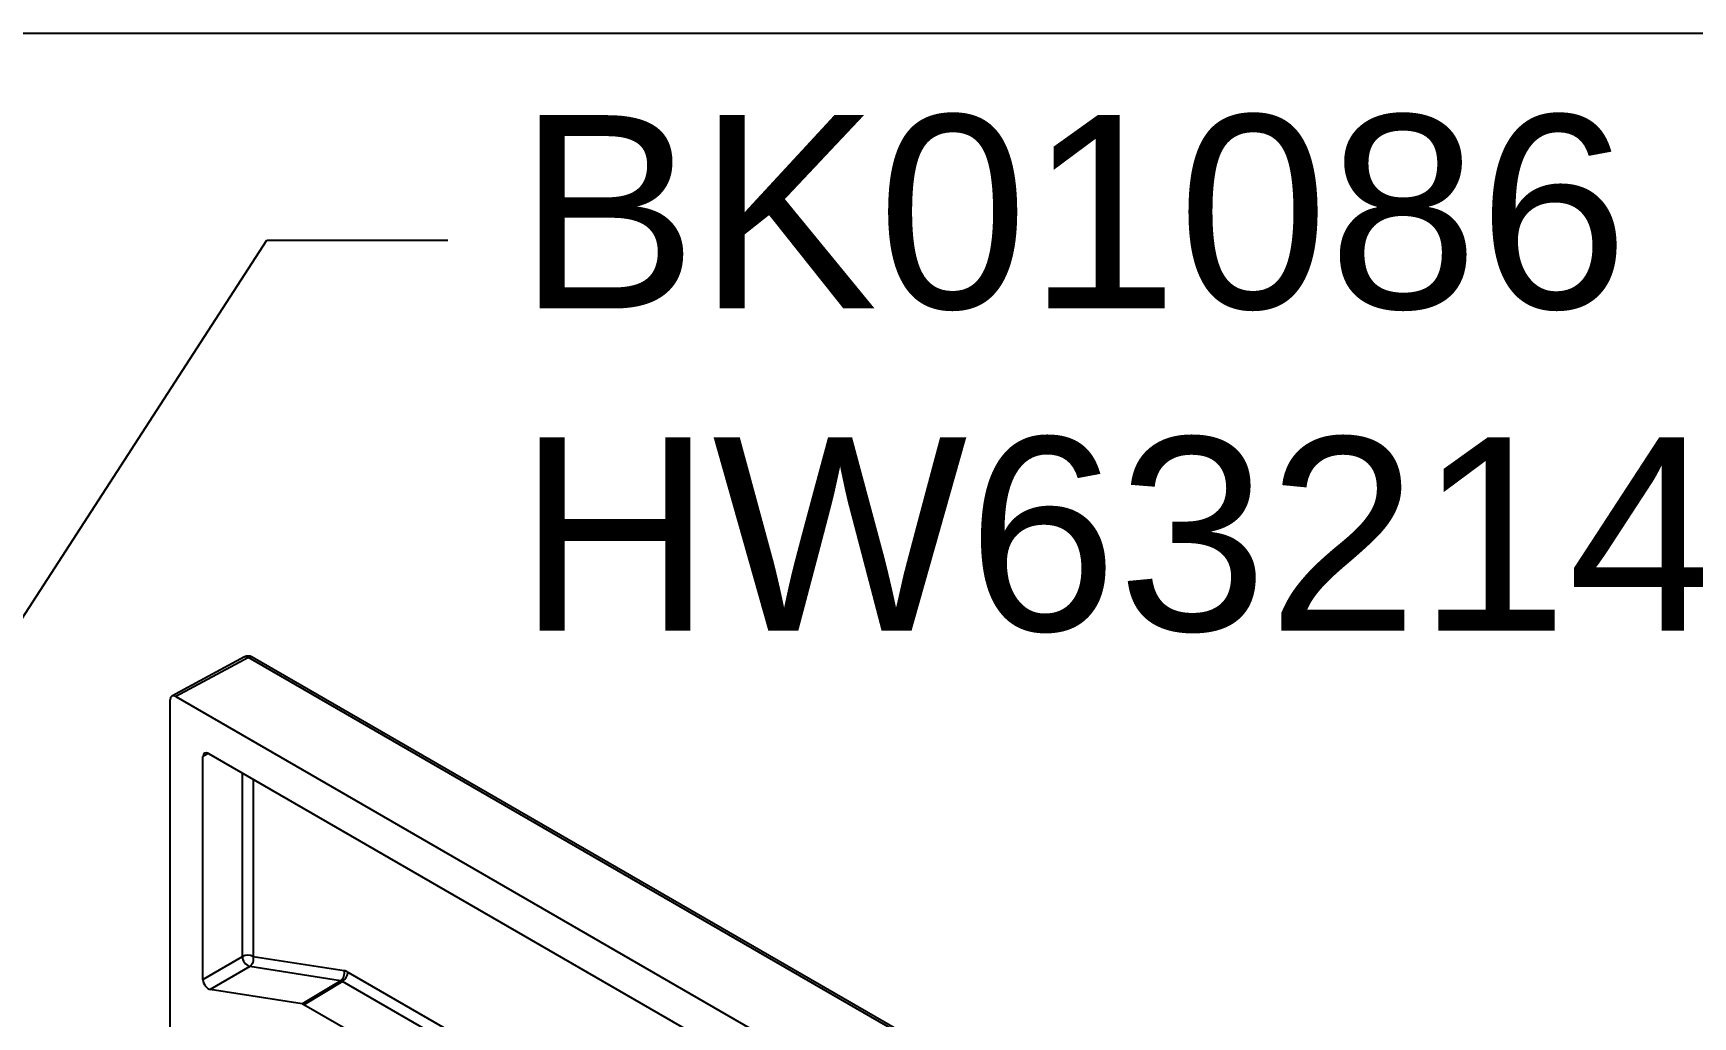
# Model space of a CAD drawing. Extents: x 0 to 7.47, y -6.79 to 0.
# Drawn here: x 3.778 to 5.924, y -1.272 to 0 of the extents above; entities that cross this region are included whole.
import ezdxf
from ezdxf import colors
from ezdxf.entities.mleader import LeaderData, LeaderLine
from ezdxf.math import Vec2, Vec3

# ---------------------------------------------------------------- set-up
doc = ezdxf.new("R2010")
doc.units = 0
doc.header["$LTSCALE"] = 0.5
doc.header["$MEASUREMENT"] = 0
doc.layers.add('End Cap', color=92, linetype='CONTINUOUS')
doc.layers.add('FAB DWG', color=221, linetype='CONTINUOUS')
doc.layers.add('Text-Unprinted', color=131, linetype='CONTINUOUS', plot=False)
doc.styles.get("Standard").update_dxf_attribs({"font": 'arial.ttf'})

msp = doc.modelspace()

# ---------------------------------------------------------------- linework, layer by layer
at = {"layer": 'End Cap', "transparency": 16777216}
for p, q in [((4.0511, -0.8068), (3.957, -0.8574)), ((4.056, -0.8074), (3.9619, -0.858)), ((5.8771, -1.8587), (4.056, -0.8074)), ((5.882, -1.8583), (4.0608, -0.807)), ((3.9619, -0.858), (5.7862, -1.9112)), ((3.9548, -1.344), (3.9548, -0.8621)), ((4.0045, -0.9316), (3.9972, -0.9356)), ((3.9972, -1.2238), (3.9972, -0.9356)), ((4.0043, -0.9315), (5.7438, -1.9357)), ((4.0482, -1.194), (4.0482, -0.9568)), ((4.0622, -0.9649), (4.0622, -1.1941)), ((3.9972, -1.2238), (4.0482, -1.194)), ((4.0622, -1.1941), (4.1797, -1.2125)), ((4.0577, -1.2072), (4.0067, -1.237)), ((4.1752, -1.2256), (4.0577, -1.2072)), ((4.1846, -1.2143), (5.6775, -2.0762)), ((4.1253, -1.2556), (4.0067, -1.237)), ((4.1253, -1.2556), (4.1752, -1.2256)), ((4.1776, -1.2265), (4.1277, -1.2565)), ((5.6706, -2.0884), (4.1776, -1.2265)), ((5.6203, -2.1182), (4.1277, -1.2565))]:
    msp.add_line(p, q, dxfattribs=at)
for centre, radius, start, end in [((4.0558, -0.8156), 0.01, 60.0027, 118.2656), ((4.053, -0.8114), 0.00494, 53.6019, 112.9652), ((4.0588, -0.8115), 0.00495, 65.3602, 124.6041), ((4.0551, -1.2078), 0.0154, 62.6565, 116.7662), ((4.0627, -1.1935), 0.0146, 182.0478, 249.5786), ((4.0505, -1.1974), 0.0121, 305.9778, 15.8164), ((4.1681, -1.2158), 0.0121, 305.9778, 15.8164), ((4.1692, -1.2136), 0.0154, 303.2297, 357.3477)]:
    msp.add_arc(centre, radius, start, end, dxfattribs=at)
for centre, major_axis, ratio, start_param, end_param in [((3.9619, -0.8662), (-0.005, 0.00866), 0.577206, 5.498021, 7.068512), ((4.0043, -0.9397), (-0.005, 0.00866), 0.577206, 5.498021, 7.068512), ((4.1846, -1.2307), (-0.01, 0.0173), 0.577351, 5.498043, 5.847055), ((4.0043, -1.2279), (-0.005, 0.00866), 0.577633, 0.785855, 2.705283), ((4.1775, -1.2348), (-0.00484, 0.00875), 0.585451, 5.508902, 5.857914), ((4.1277, -1.2647), (-0.005, 0.00866), 0.577351, 5.498043, 5.847055)]:
    msp.add_ellipse(centre, major_axis=major_axis, ratio=ratio, start_param=start_param, end_param=end_param, dxfattribs=at)
at = {"layer": 'Text-Unprinted', "transparency": 16777216}
msp.add_lwpolyline([(0, 0), (7.3473, 0), (7.3473, -6.7935), (0, -6.7935)], close=True, dxfattribs=at)

# ---------------------------------------------------------------- leaders
at = {"layer": 'FAB DWG', "transparency": 16777216}
ml = msp.add_multileader_mtext('Standard', dxfattribs=at)
ml.set_content('BK01086\\PHW63214 (x2)', color=256)
ml.set_leader_properties()
ml.build(insert=Vec2(0, 0))
ml.multileader.update_dxf_attribs({"dogleg_length": 0.2339, "arrow_head_size": 0.15})
ctx = ml.context
ctx.base_point, ctx.char_height, ctx.arrow_head_size, ctx.landing_gap_size, ctx.plane_origin = Vec3(4.3138, -0.2678), 0.25, 0.15, 0.09, Vec3(2.7057, -1.4586)
notes = []
notes.append((ctx, [(1, (1, 1, 0), (4.0799, -0.2678), (1, 0), 0.2339, [(0, [(3.109, -1.767)], 0, [])])]))
ctx.mtext.insert, ctx.mtext.flow_direction = Vec3(4.4038, -0.106), 5
for ctx, leaders in notes:
    for number, flags, end, landing, length, lines in leaders:
        leader = LeaderData()
        leader.index, (leader.has_last_leader_line, leader.has_dogleg_vector, leader.attachment_direction) = number, flags
        leader.last_leader_point, leader.dogleg_vector, leader.dogleg_length = Vec3(end), Vec3(landing), length
        for number, points, colour, breaks in lines:
            line = LeaderLine()
            line.index, line.vertices, line.color, line.breaks = number, Vec3.list(points), colors.encode_raw_color(colour), breaks
            leader.lines.append(line)
        ctx.leaders.append(leader)

doc.saveas('drawing.dxf')
